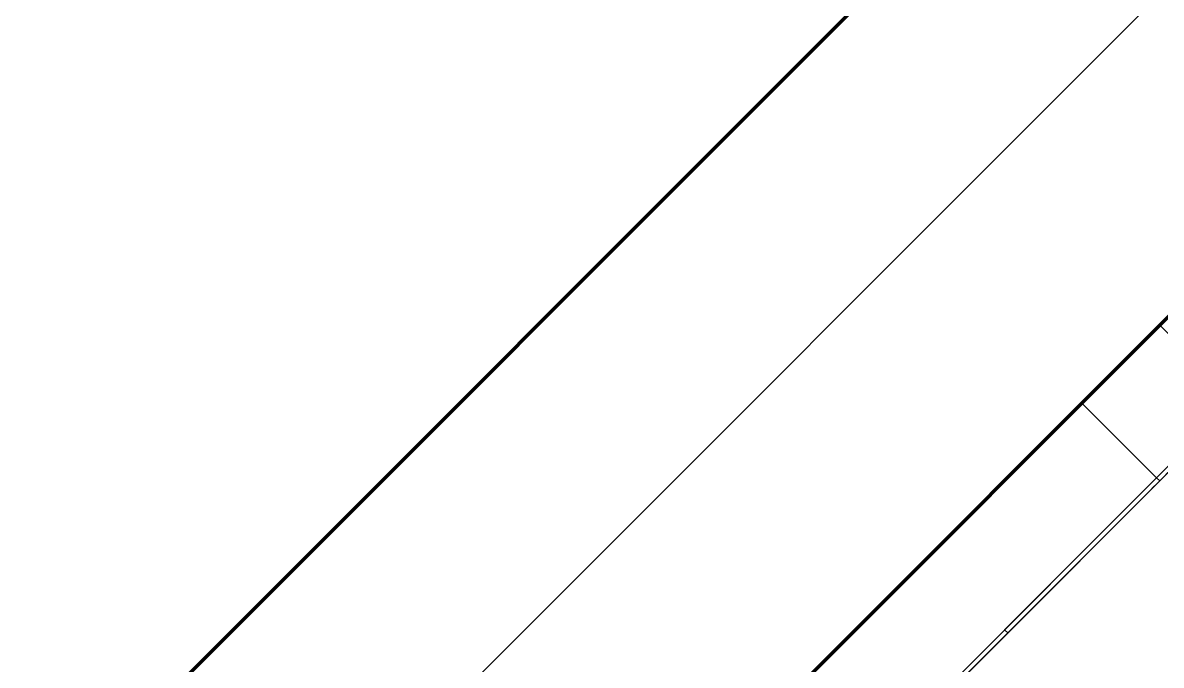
# Model space of a CAD drawing. Header units: millimetres. Extents: x -920231 to -841213, y -17301 to 22361.
# Drawn here: x -878880 to -878363, y -4684 to -4392 of the extents above; entities that cross this region are included whole.
import ezdxf

# ---------------------------------------------------------------- set-up
doc = ezdxf.new("R2010")
doc.units = ezdxf.units.MM
for name, color, linetype, lineweight in [('A-GLAZ-CURT', 2, 'Continuous', 9), ('A-WALL', 5, 'Continuous', 35), ('A-WALL-FNSH', 2, 'Continuous', 35), ('A-WALL-PATT', 1, 'Continuous', 35)]:
    doc.layers.add(name, color=color, linetype=linetype, lineweight=lineweight)
pattern_1 = [(45, (0, 0), (-212.13203, 212.13203), []), (135, (0, 0), (-212.13203, -212.13203), [])]

# ---------------------------------------------------------------- blocks, each defined once
blk = doc.blocks.new('PPLS-PP19_Custom Tile Pattern - Custom Tile Pattern-V39-4230-01 ENLARGED MULTI-PURPOSE LEVEL - REFLECTED CEILING PLAN - SHEET 1')
at = {"layer": 'A-GLAZ-CURT'}
for p, q in [((230.06, 0), (300, 0)), ((295.8, 0), (300, 0)), ((-300, -2), (300, -2)), ((300, -2), (295.8, -2)), ((300, 0), (300, -2)), ((300, -2), (300, -50)), ((300, -50), (-300, -50))]:
    blk.add_line(p, q, dxfattribs=at)
for points, knots in [([(300, 0), (286.53, 0), (264.01, 0), (241.46, 0), (232.66, 0)], [-285.253232, -285.253232, -285.253232, -285.253232, -244.693688, -217.47507, -217.47507, -217.47507, -217.47507]), ([(300, 0), (288.22, 0), (265.08, 0), (242.28, 0), (233.53, 0)], [-12528.858583, -12528.858583, -12528.858583, -12528.858583, -11905.454923, -11323.408445, -11323.408445, -11323.408445, -11323.408445]), ([(284.78, 0), (284.83, 0), (285.23, 0), (287.47, 0), (293.59, 0), (297.76, 0), (300, 0)], [-4096.535135, -4096.535135, -4096.535135, -4096.535135, -4053.389046, -3959.664717, -3862.421465, -3746.95702, -3746.95702, -3746.95702, -3746.95702])]:
    blk.add_open_spline(points, degree=3, knots=knots, dxfattribs=at)
blk = doc.blocks.new('PPLS-PP19_Custom Tile Pattern - Custom Tile Pattern-V99-4230-01 ENLARGED MULTI-PURPOSE LEVEL - REFLECTED CEILING PLAN - SHEET 1')
at = {"layer": 'A-GLAZ-CURT'}
for p, q in [((-300, 0), (-202.31, 0)), ((-291.48, 0), (-277.34, 0)), ((-277.34, 0), (-291.48, 0)), ((-220.73, 0), (-206.59, 0)), ((-206.59, 0), (-220.73, 0)), ((-202.31, 0), (-202.31, -2)), ((-300, -2), (-300, 0)), ((-300, -2), (300, -2)), ((-300, -50), (-300, -2)), ((-202.31, -2), (-300, -2)), ((300, -50), (-300, -50))]:
    blk.add_line(p, q, dxfattribs=at)
at = {"layer": 'A-GLAZ-CURT', "flags": 128}
for points in [[(-300, 0), (-291.7, 0), (-283.58, 0), (-275.62, 0), (-267.8, 0), (-260.12, 0), (-252.56, 0), (-245.12, 0), (-237.77, 0), (-230.5, 0), (-223.32, 0), (-216.2, 0), (-209.18, 0), (-202.31, 0)], [(-178.96, 0), (-183.97, 0), (-189.27, 0), (-194.85, 0), (-200.68, 0), (-206.74, 0), (-213.02, 0), (-219.49, 0), (-226.14, 0), (-232.95, 0), (-239.91, 0), (-247.01, 0), (-254.25, 0), (-261.61, 0), (-269.09, 0), (-276.68, 0), (-284.36, 0), (-292.14, 0), (-300, 0)]]:
    blk.add_lwpolyline(points, dxfattribs=at)
at = {"layer": 'A-GLAZ-CURT'}
for points, knots in [([(-300, 0), (-284.65, 0), (-237.39, 0), (-200.26, 0), (-177.89, 0)], [-5323.127839, -5323.127839, -5323.127839, -5323.127839, -4502.809032, -2745.583355, -2745.583355, -2745.583355, -2745.583355]), ([(-132.94, 0), (-133.57, 0), (-157.05, 0), (-202.69, 0), (-262.56, 0), (-294.48, 0), (-300, 0)], [-17192.125172, -17192.125172, -17192.125172, -17192.125172, -17136.203329, -15131.813646, -13729.592194, -13439.944408, -13439.944408, -13439.944408, -13439.944408]), ([(-148.24, 0), (-148.94, 0), (-150.95, 0), (-158.72, 0), (-174.02, 0), (-185.59, 0), (-209.77, 0), (-232.01, 0), (-255.22, 0), (-261.45, 0), (-263.63, 0), (-263.99, 0)], [-2656.439487, -2656.439487, -2656.439487, -2656.439487, -2477.344047, -2237.412286, -2029.680487, -1755.085331, -1400.429864, -858.079193, -543.655514, -208.940337, -132.821974, -132.821974, -132.821974, -132.821974]), ([(-255.81, 0), (-252.63, 0), (-241.03, 0), (-225.99, 0), (-213.1, 0), (-200.2, 0), (-189.01, 0), (-180.81, 0), (-177.81, 0)], [-5645.734042, -5645.734042, -5645.734042, -5645.734042, -5413.335975, -5017.494783, -4832.723979, -4666.091899, -4349.945572, -4186.292589, -4186.292589, -4186.292589, -4186.292589]), ([(-133.82, 0), (-135.51, 0), (-137.8, 0), (-149.31, 0), (-162.01, 0), (-177.91, 0), (-199.46, 0), (-216.65, 0), (-231.26, 0), (-233.46, 0), (-234, 0)], [-2731.647847, -2731.647847, -2731.647847, -2731.647847, -2418.507304, -2308.929706, -2113.765672, -1763.376603, -1422.553702, -978.033455, -846.069444, -682.911962, -682.911962, -682.911962, -682.911962]), ([(-232.31, 0), (-231.42, 0), (-229.52, 0), (-225.3, 0), (-223.63, 0)], [-341.455981, -341.455981, -341.455981, -341.455981, -119.536984, 0, 0, 0, 0]), ([(-223.63, 0), (-219.39, 0), (-206.17, 0), (-188.58, 0), (-169.02, 0), (-152.12, 0), (-139.18, 0), (-133.35, 0), (-132.36, 0)], [-5463.295695, -5463.295695, -5463.295695, -5463.295695, -5161.076232, -4739.070012, -4465.409639, -4149.119819, -3839.893365, -3772.323371, -3772.323371, -3772.323371, -3772.323371])]:
    blk.add_open_spline(points, degree=3, knots=knots, dxfattribs=at)

msp = doc.modelspace()

# ---------------------------------------------------------------- hatches: boundary and pattern name
at = {"layer": 'A-WALL-PATT', "lineweight": 9}
h = msp.add_hatch(dxfattribs=at)
h.set_pattern_fill('FP_2', color=256, style=0, pattern_type=2)
h.set_pattern_definition([(45, (0, 0), (-84.852814, 84.852814), [])])
h.paths.add_polyline_path([(-881289.54, -7455.78), (-870754.74, 3079.02), (-871037.59, 3079.02), (-881572.39, -7455.78)])
h = msp.add_hatch(dxfattribs=at)
h.set_pattern_fill('FP_3', color=256, style=0, pattern_type=2)
h.set_pattern_definition(pattern_1)
h.paths.add_polyline_path([(-881268.83, -7505.78), (-870734.03, 3029.02), (-870804.74, 3029.02), (-881339.54, -7505.78)])
h = msp.add_hatch(dxfattribs=at)
h.set_pattern_fill('FP_3', color=256, style=0, pattern_type=2)
h.set_pattern_definition(pattern_1)
h.paths.add_polyline_path([(-881289.54, -7455.78), (-881218.83, -7455.78), (-870734.03, 3029.02), (-870804.74, 3029.02), (-880711.94, -6878.17)])

# ---------------------------------------------------------------- linework, layer by layer
at = {"layer": 'A-WALL', "color": 7, "lineweight": 70}
for p, q in [((-870804.74, 3029.02), (-881289.54, -7455.78)), ((-881289.54, -7455.78), (-870804.74, 3029.02)), ((-881289.54, -7455.78), (-870804.74, 3029.02)), ((-881372.39, -7255.78), (-874987.39, -870.78))]:
    msp.add_line(p, q, dxfattribs=at)
at = {"layer": 'A-WALL-FNSH', "color": 250}
for q in [(-881268.83, -7505.78), (-881218.83, -7455.78)]:
    msp.add_line((-870734.03, 3029.02), q, dxfattribs=at)

# ---------------------------------------------------------------- block references
at = {"layer": 'A-GLAZ-CURT', "rotation": 224.9999999999958}
for name, p in [('PPLS-PP19_Custom Tile Pattern - Custom Tile Pattern-V39-4230-01 ENLARGED MULTI-PURPOSE LEVEL - REFLECTED CEILING PLAN - SHEET 1', (-878151.33, -4388.28)), ('PPLS-PP19_Custom Tile Pattern - Custom Tile Pattern-V99-4230-01 ENLARGED MULTI-PURPOSE LEVEL - REFLECTED CEILING PLAN - SHEET 1', (-878575.6, -4812.54))]:
    msp.add_blockref(name, p, dxfattribs=at)

doc.saveas('drawing.dxf')
